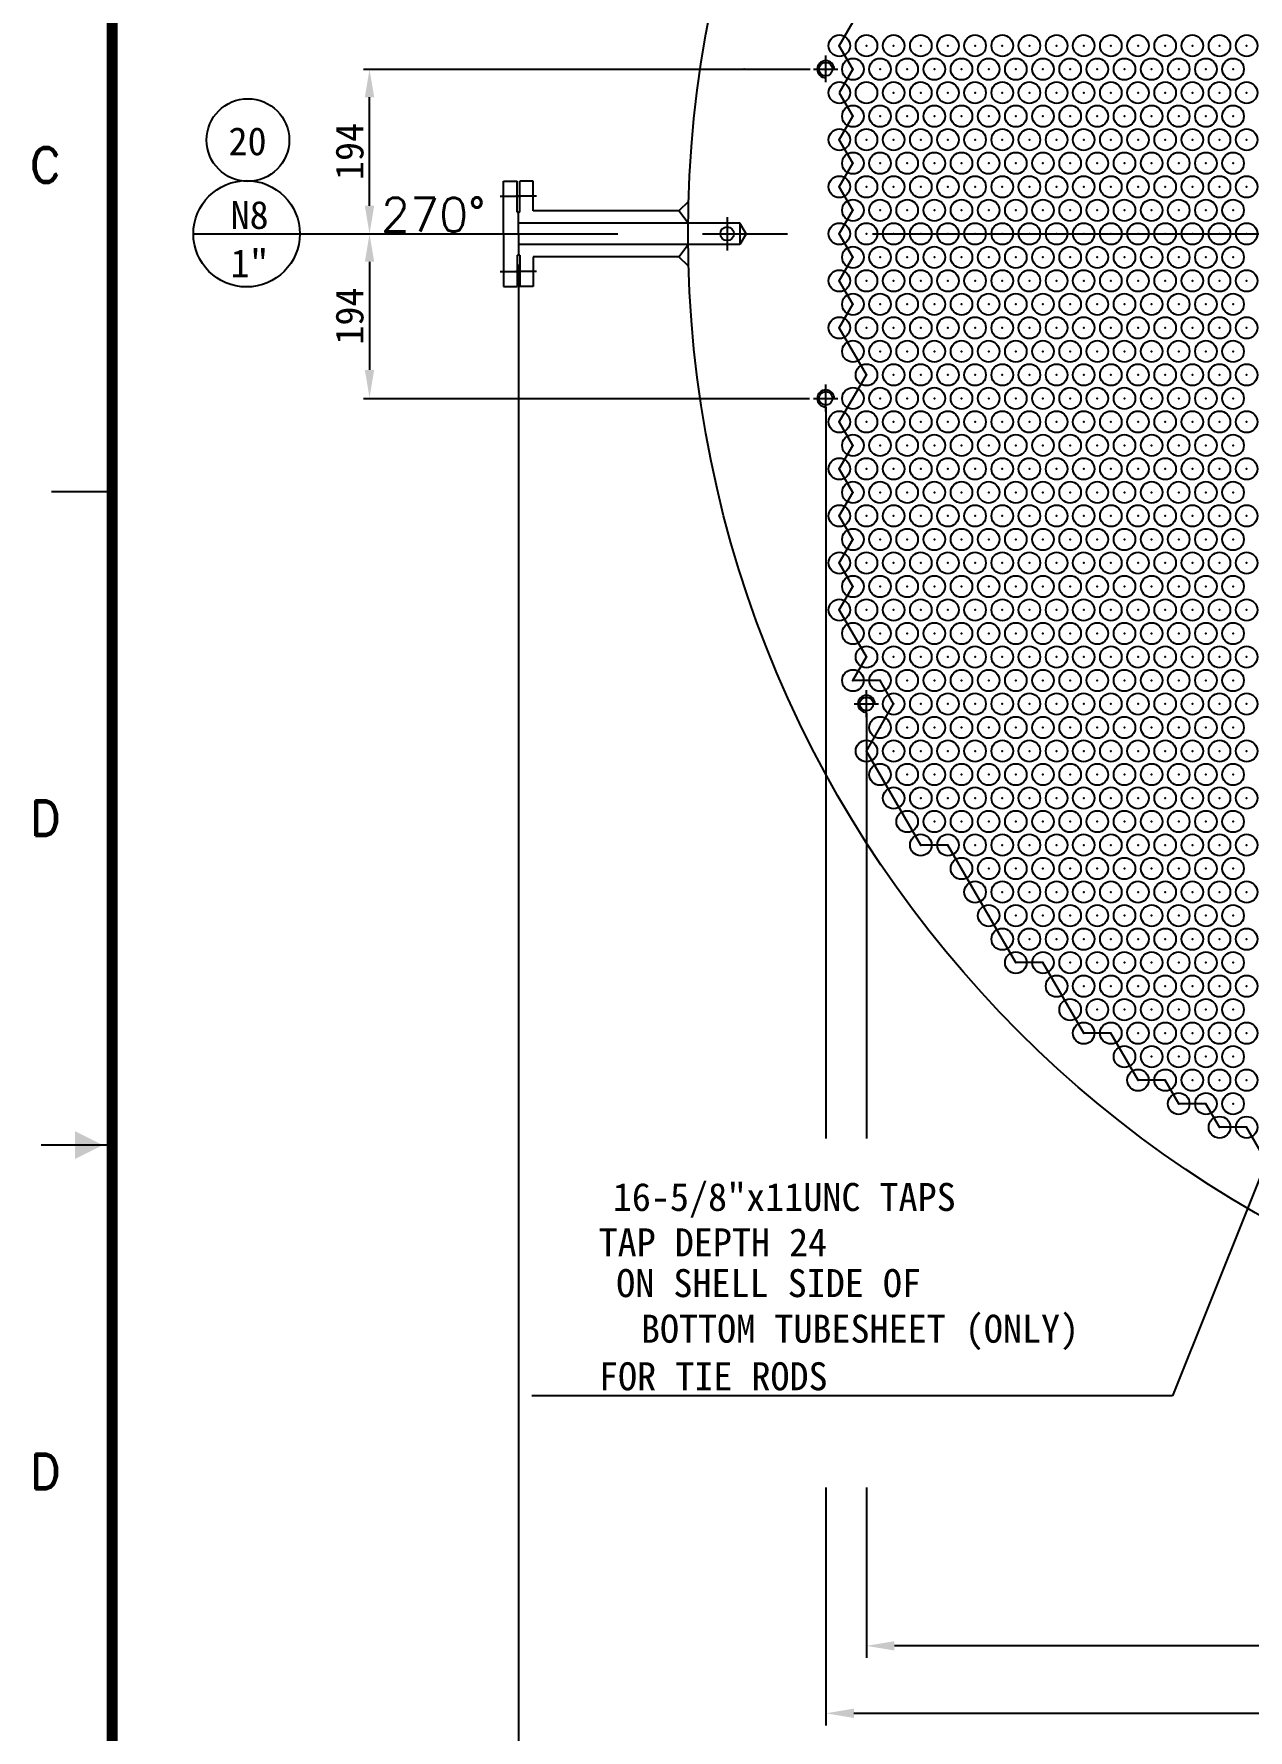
# Model space of a CAD drawing. Extents: x 193 to 9179, y 3 to 6441.
# Drawn here: x 194 to 1625, y 2578 to 4577 of the extents above; entities that cross this region are included whole.
import ezdxf
from ezdxf.enums import TextEntityAlignment as Align

# ---------------------------------------------------------------- set-up
doc = ezdxf.new("R2010")
doc.units = 0
doc.header["$LTSCALE"] = 400
doc.header["$MEASUREMENT"] = 0
doc.linetypes.add('CENTER', pattern=[2, 1.25, -0.25, 0.25, -0.25])
doc.linetypes.add('HIDDEN', pattern=[0.375, 0.25, -0.125])
for name, color, linetype in [('1', 1, 'CENTER'), ('2', 2, 'HIDDEN'), ('3', 3, 'CONTINUOUS'), ('4', 4, 'CONTINUOUS')]:
    doc.layers.add(name, color=color, linetype=linetype)
doc.styles.add('ROMAND', font='romand')
doc.styles.add('ROMANS', font='romans.shx', dxfattribs={"bigfont": 'whgtxt.shx'})

msp = doc.modelspace()

# ---------------------------------------------------------------- linework, layer by layer
at = {"layer": '1'}
for p, q in [((743.4, 4385.7), (767.6, 4385.7)), ((786, 4385.7), (761.8, 4385.7)), ((1010.7, 4360.8), (1010.7, 4321.6)), ((381.8, 4341.2), (4290.1, 4341.2)), ((743.4, 4296.8), (767.6, 4296.8)), ((786, 4296.8), (761.8, 4296.8))]:
    msp.add_line(p, q, dxfattribs=at)
at = {"layer": '2'}
for p, q in [((1025.7, 4353.9), (964.8, 4353.9)), ((1033, 4341.2), (1025.7, 4353.9)), ((1025.7, 4353.9), (1025.7, 4328.5)), ((1033, 4341.2), (1025.7, 4328.5)), ((1025.7, 4328.5), (964.8, 4328.5))]:
    msp.add_line(p, q, dxfattribs=at)
at = {"layer": '3', "linetype": 'CENTER'}
for p, q in [((1142.9, 4562.9), (1158.9, 4590.6)), ((1158.9, 4535.2), (1142.9, 4562.9)), ((1158.9, 4535.2), (1142.9, 4507.5)), ((1142.9, 4507.5), (1158.9, 4479.8)), ((1142.9, 4452.1), (1158.9, 4479.8)), ((1158.9, 4424.4), (1142.9, 4452.1)), ((1142.9, 4396.6), (1158.9, 4424.4)), ((1158.9, 4368.9), (1142.9, 4396.6)), ((964.8, 4353.9), (953.9, 4368.2)), ((1142.9, 4341.2), (1158.9, 4368.9)), ((1158.9, 4313.5), (1142.9, 4341.2)), ((953.9, 4314.2), (964.8, 4328.5)), ((1142.9, 4285.8), (1158.9, 4313.5)), ((1158.9, 4258.1), (1142.9, 4285.8)), ((1142.9, 4230.4), (1158.9, 4258.1)), ((1174.9, 4174.9), (1142.9, 4230.4)), ((1142.9, 4119.5), (1174.9, 4174.9)), ((1158.9, 4091.8), (1142.9, 4119.5)), ((1142.9, 4064.1), (1158.9, 4091.8)), ((1158.9, 4036.4), (1142.9, 4064.1)), ((1142.9, 4008.7), (1158.9, 4036.4)), ((1158.9, 3980.9), (1142.9, 4008.7)), ((1142.9, 3953.2), (1158.9, 3980.9)), ((1158.9, 3925.5), (1142.9, 3953.2)), ((1142.9, 3897.8), (1158.9, 3925.5)), ((1174.9, 3842.4), (1142.9, 3897.8)), ((1158.9, 3814.7), (1174.9, 3842.4)), ((1190.9, 3814.7), (1158.9, 3814.7)), ((1206.9, 3787), (1190.9, 3814.7)), ((1174.9, 3731.5), (1206.9, 3787)), ((1238.9, 3620.7), (1174.9, 3731.5)), ((1270.9, 3620.7), (1238.9, 3620.7)), ((1350.9, 3482.1), (1270.9, 3620.7)), ((1382.9, 3482.1), (1350.9, 3482.1)), ((1350.9, 3482.1), (1350.9, 3482.1)), ((1430.9, 3399), (1382.9, 3482.1)), ((1462.9, 3399), (1430.9, 3399)), ((1494.9, 3343.6), (1462.9, 3399)), ((1526.9, 3343.6), (1494.9, 3343.6)), ((1542.9, 3315.8), (1526.9, 3343.6)), ((1574.9, 3315.8), (1542.9, 3315.8)), ((1590.9, 3288.1), (1574.9, 3315.8)), ((1622.9, 3288.1), (1590.9, 3288.1)), ((1638.9, 3260.4), (1622.9, 3288.1))]:
    msp.add_line(p, q, dxfattribs=at)
at = {"layer": '3'}
for p, q in [((747.2, 4403.2), (763.1, 4403.2)), ((747.2, 4341.2), (747.2, 4403.2)), ((763.1, 4366.6), (763.1, 4403.2)), ((766.3, 4366.6), (766.3, 4403.2)), ((782.2, 4403.2), (766.3, 4403.2)), ((782.2, 4368.2), (782.2, 4403.2)), ((965, 4379.2), (953.9, 4368.2)), ((763.1, 4366.6), (764.7, 4366.6)), ((764.7, 4341.2), (764.7, 4366.6)), ((766.3, 4366.6), (764.7, 4366.6)), ((764.7, 4341.2), (764.7, 4366.6)), ((953.9, 4368.2), (782.2, 4368.2)), ((747.2, 4341.2), (747.2, 4279.2)), ((964.8, 4353.9), (764.7, 4353.9)), ((764.7, 4341.2), (764.7, 4315.8)), ((764.7, 4341.2), (764.7, 4315.8)), ((964.8, 4328.5), (764.7, 4328.5)), ((763.1, 4315.8), (763.1, 4279.2)), ((763.1, 4315.8), (764.7, 4315.8)), ((766.3, 4315.8), (764.7, 4315.8)), ((766.3, 4315.8), (766.3, 4279.2)), ((953.9, 4314.2), (782.2, 4314.2)), ((782.2, 4314.2), (782.2, 4279.2)), ((965, 4303.2), (953.9, 4314.2)), ((747.2, 4279.2), (763.1, 4279.2)), ((782.2, 4279.2), (766.3, 4279.2))]:
    msp.add_line(p, q, dxfattribs=at)
for centre, radius in [((2294.9, 4341.2), 1330.2), ((1126.9, 4535.2), 8), ((1010.7, 4341.2), 8), ((1126.9, 4147.2), 8), ((1174.9, 3787), 8)]:
    msp.add_circle(centre, radius, dxfattribs=at)
at = {"layer": '4'}
for p, q in [((1126.9, 4519.8), (1126.9, 4551.5)), ((764.7, 4304.8), (764.7, 2501.5)), ((1126.9, 4131.8), (1126.9, 4163.5)), ((286, 4037), (214.5, 4037)), ((1174.9, 3771.6), (1174.9, 3803.2)), ((242.1, 3267), (202.5, 3267)), ((286, 3267), (214.5, 3267)), ((1535.7, 2971.6), (780.6, 2971.6))]:
    msp.add_line(p, q, dxfattribs=at)
at = {"layer": '4', "color": 4}
for p, q in [((582.1, 4535.2), (1108.6, 4535.2)), ((1112.5, 4535.2), (1141, 4535.2)), ((589.3, 4374.2), (589.3, 4502.2)), ((589.3, 4308.2), (589.3, 4180.7)), ((582.1, 4147.2), (1107.6, 4147.2)), ((1112.5, 4147.2), (1141, 4147.2)), ((1127.1, 4136.7), (1127.1, 3274.8)), ((1160.5, 3787), (1189, 3787)), ((1174.9, 3776), (1174.9, 3274.8)), ((1738.5, 3479.2), (1535.7, 2971.6)), ((1127.1, 2863.4), (1127.1, 2583)), ((1174.9, 2863.4), (1174.9, 2662.5)), ((2261.9, 2676.8), (1207.9, 2676.8)), ((1160.1, 2597.3), (2261.9, 2597.3))]:
    msp.add_line(p, q, dxfattribs=at)
at = {"layer": '4', "const_width": 13.2}
msp.add_lwpolyline([(286, 165), (9086, 165), (9086, 6369), (286, 6369)], close=True, dxfattribs=at)
at = {"layer": '4'}
for centre, radius in [((1142.9, 4562.9), 12.7), ((1174.9, 4562.9), 12.7), ((1206.9, 4562.9), 12.7), ((1238.9, 4562.9), 12.7), ((1270.9, 4562.9), 12.7), ((1302.9, 4562.9), 12.7), ((1334.9, 4562.9), 12.7), ((1366.9, 4562.9), 12.7), ((1398.9, 4562.9), 12.7), ((1430.9, 4562.9), 12.7), ((1462.9, 4562.9), 12.7), ((1494.9, 4562.9), 12.7), ((1526.9, 4562.9), 12.7), ((1558.9, 4562.9), 12.7), ((1590.9, 4562.9), 12.7), ((1622.9, 4562.9), 12.7), ((1158.9, 4535.2), 12.7), ((1190.9, 4535.2), 12.7), ((1222.9, 4535.2), 12.7), ((1254.9, 4535.2), 12.7), ((1286.9, 4535.2), 12.7), ((1318.9, 4535.2), 12.7), ((1350.9, 4535.2), 12.7), ((1382.9, 4535.2), 12.7), ((1414.9, 4535.2), 12.7), ((1446.9, 4535.2), 12.7), ((1478.9, 4535.2), 12.7), ((1510.9, 4535.2), 12.7), ((1542.9, 4535.2), 12.7), ((1574.9, 4535.2), 12.7), ((1606.9, 4535.2), 12.7), ((1142.9, 4507.5), 12.7), ((1174.9, 4507.5), 12.7), ((1206.9, 4507.5), 12.7), ((1238.9, 4507.5), 12.7), ((1270.9, 4507.5), 12.7), ((1302.9, 4507.5), 12.7), ((1334.9, 4507.5), 12.7), ((1366.9, 4507.5), 12.7), ((1398.9, 4507.5), 12.7), ((1430.9, 4507.5), 12.7), ((1462.9, 4507.5), 12.7), ((1494.9, 4507.5), 12.7), ((1526.9, 4507.5), 12.7), ((1558.9, 4507.5), 12.7), ((1590.9, 4507.5), 12.7), ((1622.9, 4507.5), 12.7), ((446, 4451.7), 48.7), ((1158.9, 4479.8), 12.7), ((1190.9, 4479.8), 12.7), ((1222.9, 4479.8), 12.7), ((1254.9, 4479.8), 12.7), ((1286.9, 4479.8), 12.7), ((1318.9, 4479.8), 12.7), ((1350.9, 4479.8), 12.7), ((1382.9, 4479.8), 12.7), ((1414.9, 4479.8), 12.7), ((1446.9, 4479.8), 12.7), ((1478.9, 4479.8), 12.7), ((1510.9, 4479.8), 12.7), ((1542.9, 4479.8), 12.7), ((1574.9, 4479.8), 12.7), ((1606.9, 4479.8), 12.7), ((1142.9, 4452.1), 12.7), ((1174.9, 4452.1), 12.7), ((1206.9, 4452.1), 12.7), ((1238.9, 4452.1), 12.7), ((1270.9, 4452.1), 12.7), ((1302.9, 4452.1), 12.7), ((1334.9, 4452.1), 12.7), ((1366.9, 4452.1), 12.7), ((1398.9, 4452.1), 12.7), ((1430.9, 4452.1), 12.7), ((1462.9, 4452.1), 12.7), ((1494.9, 4452.1), 12.7), ((1526.9, 4452.1), 12.7), ((1558.9, 4452.1), 12.7), ((1590.9, 4452.1), 12.7), ((1622.9, 4452.1), 12.7), ((1158.9, 4424.4), 12.7), ((1190.9, 4424.4), 12.7), ((1222.9, 4424.4), 12.7), ((1254.9, 4424.4), 12.7), ((1286.9, 4424.4), 12.7), ((1318.9, 4424.4), 12.7), ((1350.9, 4424.4), 12.7), ((1382.9, 4424.4), 12.7), ((1414.9, 4424.4), 12.7), ((1446.9, 4424.4), 12.7), ((1478.9, 4424.4), 12.7), ((1510.9, 4424.4), 12.7), ((1542.9, 4424.4), 12.7), ((1574.9, 4424.4), 12.7), ((1606.9, 4424.4), 12.7), ((444.4, 4341.2), 62.7), ((1142.9, 4396.6), 12.7), ((1174.9, 4396.6), 12.7), ((1206.9, 4396.6), 12.7), ((1238.9, 4396.6), 12.7), ((1270.9, 4396.6), 12.7), ((1302.9, 4396.6), 12.7), ((1334.9, 4396.6), 12.7), ((1366.9, 4396.6), 12.7), ((1398.9, 4396.6), 12.7), ((1430.9, 4396.6), 12.7), ((1462.9, 4396.6), 12.7), ((1494.9, 4396.6), 12.7), ((1526.9, 4396.6), 12.7), ((1558.9, 4396.6), 12.7), ((1590.9, 4396.6), 12.7), ((1622.9, 4396.6), 12.7), ((1158.9, 4368.9), 12.7), ((1190.9, 4368.9), 12.7), ((1222.9, 4368.9), 12.7), ((1254.9, 4368.9), 12.7), ((1286.9, 4368.9), 12.7), ((1318.9, 4368.9), 12.7), ((1350.9, 4368.9), 12.7), ((1382.9, 4368.9), 12.7), ((1414.9, 4368.9), 12.7), ((1446.9, 4368.9), 12.7), ((1478.9, 4368.9), 12.7), ((1510.9, 4368.9), 12.7), ((1542.9, 4368.9), 12.7), ((1574.9, 4368.9), 12.7), ((1606.9, 4368.9), 12.7), ((1142.9, 4341.2), 12.7), ((1174.9, 4341.2), 12.7), ((1206.9, 4341.2), 12.7), ((1238.9, 4341.2), 12.7), ((1270.9, 4341.2), 12.7), ((1302.9, 4341.2), 12.7), ((1334.9, 4341.2), 12.7), ((1366.9, 4341.2), 12.7), ((1398.9, 4341.2), 12.7), ((1430.9, 4341.2), 12.7), ((1462.9, 4341.2), 12.7), ((1494.9, 4341.2), 12.7), ((1526.9, 4341.2), 12.7), ((1558.9, 4341.2), 12.7), ((1590.9, 4341.2), 12.7), ((1622.9, 4341.2), 12.7), ((1158.9, 4313.5), 12.7), ((1190.9, 4313.5), 12.7), ((1222.9, 4313.5), 12.7), ((1254.9, 4313.5), 12.7), ((1286.9, 4313.5), 12.7), ((1318.9, 4313.5), 12.7), ((1350.9, 4313.5), 12.7), ((1382.9, 4313.5), 12.7), ((1414.9, 4313.5), 12.7), ((1446.9, 4313.5), 12.7), ((1478.9, 4313.5), 12.7), ((1510.9, 4313.5), 12.7), ((1542.9, 4313.5), 12.7), ((1574.9, 4313.5), 12.7), ((1606.9, 4313.5), 12.7), ((1142.9, 4285.8), 12.7), ((1174.9, 4285.8), 12.7), ((1206.9, 4285.8), 12.7), ((1238.9, 4285.8), 12.7), ((1270.9, 4285.8), 12.7), ((1302.9, 4285.8), 12.7), ((1334.9, 4285.8), 12.7), ((1366.9, 4285.8), 12.7), ((1398.9, 4285.8), 12.7), ((1430.9, 4285.8), 12.7), ((1462.9, 4285.8), 12.7), ((1494.9, 4285.8), 12.7), ((1526.9, 4285.8), 12.7), ((1558.9, 4285.8), 12.7), ((1590.9, 4285.8), 12.7), ((1622.9, 4285.8), 12.7), ((1158.9, 4258.1), 12.7), ((1190.9, 4258.1), 12.7), ((1222.9, 4258.1), 12.7), ((1254.9, 4258.1), 12.7), ((1286.9, 4258.1), 12.7), ((1318.9, 4258.1), 12.7), ((1350.9, 4258.1), 12.7), ((1382.9, 4258.1), 12.7), ((1414.9, 4258.1), 12.7), ((1446.9, 4258.1), 12.7), ((1478.9, 4258.1), 12.7), ((1510.9, 4258.1), 12.7), ((1542.9, 4258.1), 12.7), ((1574.9, 4258.1), 12.7), ((1606.9, 4258.1), 12.7), ((1142.9, 4230.4), 12.7), ((1174.9, 4230.4), 12.7), ((1206.9, 4230.4), 12.7), ((1238.9, 4230.4), 12.7), ((1270.9, 4230.4), 12.7), ((1302.9, 4230.4), 12.7), ((1334.9, 4230.4), 12.7), ((1366.9, 4230.4), 12.7), ((1398.9, 4230.4), 12.7), ((1430.9, 4230.4), 12.7), ((1462.9, 4230.4), 12.7), ((1494.9, 4230.4), 12.7), ((1526.9, 4230.4), 12.7), ((1558.9, 4230.4), 12.7), ((1590.9, 4230.4), 12.7), ((1622.9, 4230.4), 12.7), ((1158.9, 4202.6), 12.7), ((1190.9, 4202.6), 12.7), ((1222.9, 4202.6), 12.7), ((1254.9, 4202.6), 12.7), ((1286.9, 4202.6), 12.7), ((1318.9, 4202.6), 12.7), ((1350.9, 4202.6), 12.7), ((1382.9, 4202.6), 12.7), ((1414.9, 4202.6), 12.7), ((1446.9, 4202.6), 12.7), ((1478.9, 4202.6), 12.7), ((1510.9, 4202.6), 12.7), ((1542.9, 4202.6), 12.7), ((1574.9, 4202.6), 12.7), ((1606.9, 4202.6), 12.7), ((1174.9, 4174.9), 12.7), ((1206.9, 4174.9), 12.7), ((1238.9, 4174.9), 12.7), ((1270.9, 4174.9), 12.7), ((1302.9, 4174.9), 12.7), ((1334.9, 4174.9), 12.7), ((1366.9, 4174.9), 12.7), ((1398.9, 4174.9), 12.7), ((1430.9, 4174.9), 12.7), ((1462.9, 4174.9), 12.7), ((1494.9, 4174.9), 12.7), ((1526.9, 4174.9), 12.7), ((1558.9, 4174.9), 12.7), ((1590.9, 4174.9), 12.7), ((1622.9, 4174.9), 12.7), ((1158.9, 4147.2), 12.7), ((1190.9, 4147.2), 12.7), ((1222.9, 4147.2), 12.7), ((1254.9, 4147.2), 12.7), ((1286.9, 4147.2), 12.7), ((1318.9, 4147.2), 12.7), ((1350.9, 4147.2), 12.7), ((1382.9, 4147.2), 12.7), ((1414.9, 4147.2), 12.7), ((1446.9, 4147.2), 12.7), ((1478.9, 4147.2), 12.7), ((1510.9, 4147.2), 12.7), ((1542.9, 4147.2), 12.7), ((1574.9, 4147.2), 12.7), ((1606.9, 4147.2), 12.7), ((1142.9, 4119.5), 12.7), ((1174.9, 4119.5), 12.7), ((1206.9, 4119.5), 12.7), ((1238.9, 4119.5), 12.7), ((1270.9, 4119.5), 12.7), ((1302.9, 4119.5), 12.7), ((1334.9, 4119.5), 12.7), ((1366.9, 4119.5), 12.7), ((1398.9, 4119.5), 12.7), ((1430.9, 4119.5), 12.7), ((1462.9, 4119.5), 12.7), ((1494.9, 4119.5), 12.7), ((1526.9, 4119.5), 12.7), ((1558.9, 4119.5), 12.7), ((1590.9, 4119.5), 12.7), ((1622.9, 4119.5), 12.7), ((1158.9, 4091.8), 12.7), ((1190.9, 4091.8), 12.7), ((1222.9, 4091.8), 12.7), ((1254.9, 4091.8), 12.7), ((1286.9, 4091.8), 12.7), ((1318.9, 4091.8), 12.7), ((1350.9, 4091.8), 12.7), ((1382.9, 4091.8), 12.7), ((1414.9, 4091.8), 12.7), ((1446.9, 4091.8), 12.7), ((1478.9, 4091.8), 12.7), ((1510.9, 4091.8), 12.7), ((1542.9, 4091.8), 12.7), ((1574.9, 4091.8), 12.7), ((1606.9, 4091.8), 12.7), ((1142.9, 4064.1), 12.7), ((1174.9, 4064.1), 12.7), ((1206.9, 4064.1), 12.7), ((1238.9, 4064.1), 12.7), ((1270.9, 4064.1), 12.7), ((1302.9, 4064.1), 12.7), ((1334.9, 4064.1), 12.7), ((1366.9, 4064.1), 12.7), ((1398.9, 4064.1), 12.7), ((1430.9, 4064.1), 12.7), ((1462.9, 4064.1), 12.7), ((1494.9, 4064.1), 12.7), ((1526.9, 4064.1), 12.7), ((1558.9, 4064.1), 12.7), ((1590.9, 4064.1), 12.7), ((1622.9, 4064.1), 12.7), ((1158.9, 4036.4), 12.7), ((1190.9, 4036.4), 12.7), ((1222.9, 4036.4), 12.7), ((1254.9, 4036.4), 12.7), ((1286.9, 4036.4), 12.7), ((1318.9, 4036.4), 12.7), ((1350.9, 4036.4), 12.7), ((1382.9, 4036.4), 12.7), ((1414.9, 4036.4), 12.7), ((1446.9, 4036.4), 12.7), ((1478.9, 4036.4), 12.7), ((1510.9, 4036.4), 12.7), ((1542.9, 4036.4), 12.7), ((1574.9, 4036.4), 12.7), ((1606.9, 4036.4), 12.7), ((1142.9, 4008.7), 12.7), ((1174.9, 4008.7), 12.7), ((1206.9, 4008.7), 12.7), ((1238.9, 4008.7), 12.7), ((1270.9, 4008.7), 12.7), ((1302.9, 4008.7), 12.7), ((1334.9, 4008.7), 12.7), ((1366.9, 4008.7), 12.7), ((1398.9, 4008.7), 12.7), ((1430.9, 4008.7), 12.7), ((1462.9, 4008.7), 12.7), ((1494.9, 4008.7), 12.7), ((1526.9, 4008.7), 12.7), ((1558.9, 4008.7), 12.7), ((1590.9, 4008.7), 12.7), ((1622.9, 4008.7), 12.7), ((1158.9, 3980.9), 12.7), ((1190.9, 3980.9), 12.7), ((1222.9, 3980.9), 12.7), ((1254.9, 3980.9), 12.7), ((1286.9, 3980.9), 12.7), ((1318.9, 3980.9), 12.7), ((1350.9, 3980.9), 12.7), ((1382.9, 3980.9), 12.7), ((1414.9, 3980.9), 12.7), ((1446.9, 3980.9), 12.7), ((1478.9, 3980.9), 12.7), ((1510.9, 3980.9), 12.7), ((1542.9, 3980.9), 12.7), ((1574.9, 3980.9), 12.7), ((1606.9, 3980.9), 12.7), ((1142.9, 3953.2), 12.7), ((1174.9, 3953.2), 12.7), ((1206.9, 3953.2), 12.7), ((1238.9, 3953.2), 12.7), ((1270.9, 3953.2), 12.7), ((1302.9, 3953.2), 12.7), ((1334.9, 3953.2), 12.7), ((1366.9, 3953.2), 12.7), ((1398.9, 3953.2), 12.7), ((1430.9, 3953.2), 12.7), ((1462.9, 3953.2), 12.7), ((1494.9, 3953.2), 12.7), ((1526.9, 3953.2), 12.7), ((1558.9, 3953.2), 12.7), ((1590.9, 3953.2), 12.7), ((1622.9, 3953.2), 12.7), ((1158.9, 3925.5), 12.7), ((1190.9, 3925.5), 12.7), ((1222.9, 3925.5), 12.7), ((1254.9, 3925.5), 12.7), ((1286.9, 3925.5), 12.7), ((1318.9, 3925.5), 12.7), ((1350.9, 3925.5), 12.7), ((1382.9, 3925.5), 12.7), ((1414.9, 3925.5), 12.7), ((1446.9, 3925.5), 12.7), ((1478.9, 3925.5), 12.7), ((1510.9, 3925.5), 12.7), ((1542.9, 3925.5), 12.7), ((1574.9, 3925.5), 12.7), ((1606.9, 3925.5), 12.7), ((1142.9, 3897.8), 12.7), ((1174.9, 3897.8), 12.7), ((1206.9, 3897.8), 12.7), ((1238.9, 3897.8), 12.7), ((1270.9, 3897.8), 12.7), ((1302.9, 3897.8), 12.7), ((1334.9, 3897.8), 12.7), ((1366.9, 3897.8), 12.7), ((1398.9, 3897.8), 12.7), ((1430.9, 3897.8), 12.7), ((1462.9, 3897.8), 12.7), ((1494.9, 3897.8), 12.7), ((1526.9, 3897.8), 12.7), ((1558.9, 3897.8), 12.7), ((1590.9, 3897.8), 12.7), ((1622.9, 3897.8), 12.7), ((1158.9, 3870.1), 12.7), ((1190.9, 3870.1), 12.7), ((1222.9, 3870.1), 12.7), ((1254.9, 3870.1), 12.7), ((1286.9, 3870.1), 12.7), ((1318.9, 3870.1), 12.7), ((1350.9, 3870.1), 12.7), ((1382.9, 3870.1), 12.7), ((1414.9, 3870.1), 12.7), ((1446.9, 3870.1), 12.7), ((1478.9, 3870.1), 12.7), ((1510.9, 3870.1), 12.7), ((1542.9, 3870.1), 12.7), ((1574.9, 3870.1), 12.7), ((1606.9, 3870.1), 12.7), ((1174.9, 3842.4), 12.7), ((1206.9, 3842.4), 12.7), ((1238.9, 3842.4), 12.7), ((1270.9, 3842.4), 12.7), ((1302.9, 3842.4), 12.7), ((1334.9, 3842.4), 12.7), ((1366.9, 3842.4), 12.7), ((1398.9, 3842.4), 12.7), ((1430.9, 3842.4), 12.7), ((1462.9, 3842.4), 12.7), ((1494.9, 3842.4), 12.7), ((1526.9, 3842.4), 12.7), ((1558.9, 3842.4), 12.7), ((1590.9, 3842.4), 12.7), ((1622.9, 3842.4), 12.7), ((1158.9, 3814.7), 12.7), ((1190.9, 3814.7), 12.7), ((1222.9, 3814.7), 12.7), ((1254.9, 3814.7), 12.7), ((1286.9, 3814.7), 12.7), ((1318.9, 3814.7), 12.7), ((1350.9, 3814.7), 12.7), ((1382.9, 3814.7), 12.7), ((1414.9, 3814.7), 12.7), ((1446.9, 3814.7), 12.7), ((1478.9, 3814.7), 12.7), ((1510.9, 3814.7), 12.7), ((1542.9, 3814.7), 12.7), ((1574.9, 3814.7), 12.7), ((1606.9, 3814.7), 12.7), ((1206.9, 3787), 12.7), ((1238.9, 3787), 12.7), ((1270.9, 3787), 12.7), ((1302.9, 3787), 12.7), ((1334.9, 3787), 12.7), ((1366.9, 3787), 12.7), ((1398.9, 3787), 12.7), ((1430.9, 3787), 12.7), ((1462.9, 3787), 12.7), ((1494.9, 3787), 12.7), ((1526.9, 3787), 12.7), ((1558.9, 3787), 12.7), ((1590.9, 3787), 12.7), ((1622.9, 3787), 12.7), ((1190.9, 3759.2), 12.7), ((1222.9, 3759.2), 12.7), ((1254.9, 3759.2), 12.7), ((1286.9, 3759.2), 12.7), ((1318.9, 3759.2), 12.7), ((1350.9, 3759.2), 12.7), ((1382.9, 3759.2), 12.7), ((1414.9, 3759.2), 12.7), ((1446.9, 3759.2), 12.7), ((1478.9, 3759.2), 12.7), ((1510.9, 3759.2), 12.7), ((1542.9, 3759.2), 12.7), ((1574.9, 3759.2), 12.7), ((1606.9, 3759.2), 12.7), ((1174.9, 3731.5), 12.7), ((1206.9, 3731.5), 12.7), ((1238.9, 3731.5), 12.7), ((1270.9, 3731.5), 12.7), ((1302.9, 3731.5), 12.7), ((1334.9, 3731.5), 12.7), ((1366.9, 3731.5), 12.7), ((1398.9, 3731.5), 12.7), ((1430.9, 3731.5), 12.7), ((1462.9, 3731.5), 12.7), ((1494.9, 3731.5), 12.7), ((1526.9, 3731.5), 12.7), ((1558.9, 3731.5), 12.7), ((1590.9, 3731.5), 12.7), ((1622.9, 3731.5), 12.7), ((1190.9, 3703.8), 12.7), ((1222.9, 3703.8), 12.7), ((1254.9, 3703.8), 12.7), ((1286.9, 3703.8), 12.7), ((1318.9, 3703.8), 12.7), ((1350.9, 3703.8), 12.7), ((1382.9, 3703.8), 12.7), ((1414.9, 3703.8), 12.7), ((1446.9, 3703.8), 12.7), ((1478.9, 3703.8), 12.7), ((1510.9, 3703.8), 12.7), ((1542.9, 3703.8), 12.7), ((1574.9, 3703.8), 12.7), ((1606.9, 3703.8), 12.7), ((1206.9, 3676.1), 12.7), ((1238.9, 3676.1), 12.7), ((1270.9, 3676.1), 12.7), ((1302.9, 3676.1), 12.7), ((1334.9, 3676.1), 12.7), ((1366.9, 3676.1), 12.7), ((1398.9, 3676.1), 12.7), ((1430.9, 3676.1), 12.7), ((1462.9, 3676.1), 12.7), ((1494.9, 3676.1), 12.7), ((1526.9, 3676.1), 12.7), ((1558.9, 3676.1), 12.7), ((1590.9, 3676.1), 12.7), ((1622.9, 3676.1), 12.7), ((1222.9, 3648.4), 12.7), ((1254.9, 3648.4), 12.7), ((1286.9, 3648.4), 12.7), ((1318.9, 3648.4), 12.7), ((1350.9, 3648.4), 12.7), ((1382.9, 3648.4), 12.7), ((1414.9, 3648.4), 12.7), ((1446.9, 3648.4), 12.7), ((1478.9, 3648.4), 12.7), ((1510.9, 3648.4), 12.7), ((1542.9, 3648.4), 12.7), ((1574.9, 3648.4), 12.7), ((1606.9, 3648.4), 12.7), ((1238.9, 3620.7), 12.7), ((1270.9, 3620.7), 12.7), ((1302.9, 3620.7), 12.7), ((1334.9, 3620.7), 12.7), ((1366.9, 3620.7), 12.7), ((1398.9, 3620.7), 12.7), ((1430.9, 3620.7), 12.7), ((1462.9, 3620.7), 12.7), ((1494.9, 3620.7), 12.7), ((1526.9, 3620.7), 12.7), ((1558.9, 3620.7), 12.7), ((1590.9, 3620.7), 12.7), ((1622.9, 3620.7), 12.7), ((1286.9, 3593), 12.7), ((1318.9, 3593), 12.7), ((1350.9, 3593), 12.7), ((1382.9, 3593), 12.7), ((1414.9, 3593), 12.7), ((1446.9, 3593), 12.7), ((1478.9, 3593), 12.7), ((1510.9, 3593), 12.7), ((1542.9, 3593), 12.7), ((1574.9, 3593), 12.7), ((1606.9, 3593), 12.7), ((1302.9, 3565.3), 12.7), ((1334.9, 3565.3), 12.7), ((1366.9, 3565.3), 12.7), ((1398.9, 3565.3), 12.7), ((1430.9, 3565.3), 12.7), ((1462.9, 3565.3), 12.7), ((1494.9, 3565.3), 12.7), ((1526.9, 3565.3), 12.7), ((1558.9, 3565.3), 12.7), ((1590.9, 3565.3), 12.7), ((1622.9, 3565.3), 12.7), ((1318.9, 3537.5), 12.7), ((1350.9, 3537.5), 12.7), ((1382.9, 3537.5), 12.7), ((1414.9, 3537.5), 12.7), ((1446.9, 3537.5), 12.7), ((1478.9, 3537.5), 12.7), ((1510.9, 3537.5), 12.7), ((1542.9, 3537.5), 12.7), ((1574.9, 3537.5), 12.7), ((1606.9, 3537.5), 12.7), ((1334.9, 3509.8), 12.7), ((1366.9, 3509.8), 12.7), ((1398.9, 3509.8), 12.7), ((1430.9, 3509.8), 12.7), ((1462.9, 3509.8), 12.7), ((1494.9, 3509.8), 12.7), ((1526.9, 3509.8), 12.7), ((1558.9, 3509.8), 12.7), ((1590.9, 3509.8), 12.7), ((1622.9, 3509.8), 12.7), ((1350.9, 3482.1), 12.7), ((1382.9, 3482.1), 12.7), ((1414.9, 3482.1), 12.7), ((1446.9, 3482.1), 12.7), ((1478.9, 3482.1), 12.7), ((1510.9, 3482.1), 12.7), ((1542.9, 3482.1), 12.7), ((1574.9, 3482.1), 12.7), ((1606.9, 3482.1), 12.7), ((1398.9, 3454.4), 12.7), ((1430.9, 3454.4), 12.7), ((1462.9, 3454.4), 12.7), ((1494.9, 3454.4), 12.7), ((1526.9, 3454.4), 12.7), ((1558.9, 3454.4), 12.7), ((1590.9, 3454.4), 12.7), ((1622.9, 3454.4), 12.7), ((1414.9, 3426.7), 12.7), ((1446.9, 3426.7), 12.7), ((1478.9, 3426.7), 12.7), ((1510.9, 3426.7), 12.7), ((1542.9, 3426.7), 12.7), ((1574.9, 3426.7), 12.7), ((1606.9, 3426.7), 12.7), ((1430.9, 3399), 12.7), ((1462.9, 3399), 12.7), ((1494.9, 3399), 12.7), ((1526.9, 3399), 12.7), ((1558.9, 3399), 12.7), ((1590.9, 3399), 12.7), ((1622.9, 3399), 12.7), ((1478.9, 3371.3), 12.7), ((1510.9, 3371.3), 12.7), ((1542.9, 3371.3), 12.7), ((1574.9, 3371.3), 12.7), ((1606.9, 3371.3), 12.7), ((1494.9, 3343.6), 12.7), ((1526.9, 3343.6), 12.7), ((1558.9, 3343.6), 12.7), ((1590.9, 3343.6), 12.7), ((1622.9, 3343.6), 12.7), ((1542.9, 3315.8), 12.7), ((1574.9, 3315.8), 12.7), ((1606.9, 3315.8), 12.7), ((1590.9, 3288.1), 12.7), ((1622.9, 3288.1), 12.7)]:
    msp.add_circle(centre, radius, dxfattribs=at)
for centre in [(1126.9, 4535.2), (1126.9, 4147.2), (1174.9, 3787)]:
    msp.add_arc(centre, 10, 0, 270, dxfattribs=at)
for p in [(1142.9, 4562.9), (1142.9, 4562.9), (1174.9, 4562.9), (1206.9, 4562.9), (1238.9, 4562.9), (1270.9, 4562.9), (1302.9, 4562.9), (1334.9, 4562.9), (1366.9, 4562.9), (1398.9, 4562.9), (1430.9, 4562.9), (1462.9, 4562.9), (1494.9, 4562.9), (1526.9, 4562.9), (1558.9, 4562.9), (1590.9, 4562.9), (1622.9, 4562.9), (1030.9, 4535.2), (1126.9, 4535.2), (1158.9, 4535.2), (1158.9, 4535.2), (1190.9, 4535.2), (1222.9, 4535.2), (1254.9, 4535.2), (1286.9, 4535.2), (1318.9, 4535.2), (1350.9, 4535.2), (1382.9, 4535.2), (1414.9, 4535.2), (1446.9, 4535.2), (1478.9, 4535.2), (1510.9, 4535.2), (1542.9, 4535.2), (1574.9, 4535.2), (1606.9, 4535.2), (1206.9, 4507.5), (1238.9, 4507.5), (1270.9, 4507.5), (1302.9, 4507.5), (1334.9, 4507.5), (1366.9, 4507.5), (1398.9, 4507.5), (1430.9, 4507.5), (1462.9, 4507.5), (1494.9, 4507.5), (1526.9, 4507.5), (1558.9, 4507.5), (1590.9, 4507.5), (1622.9, 4507.5), (1158.9, 4479.8), (1190.9, 4479.8), (1222.9, 4479.8), (1254.9, 4479.8), (1286.9, 4479.8), (1318.9, 4479.8), (1350.9, 4479.8), (1382.9, 4479.8), (1414.9, 4479.8), (1446.9, 4479.8), (1478.9, 4479.8), (1510.9, 4479.8), (1542.9, 4479.8), (1574.9, 4479.8), (1606.9, 4479.8), (1142.9, 4452.1), (1174.9, 4452.1), (1206.9, 4452.1), (1238.9, 4452.1), (1270.9, 4452.1), (1302.9, 4452.1), (1334.9, 4452.1), (1366.9, 4452.1), (1398.9, 4452.1), (1430.9, 4452.1), (1462.9, 4452.1), (1494.9, 4452.1), (1526.9, 4452.1), (1558.9, 4452.1), (1590.9, 4452.1), (1622.9, 4452.1), (1158.9, 4424.4), (1190.9, 4424.4), (1222.9, 4424.4), (1254.9, 4424.4), (1286.9, 4424.4), (1318.9, 4424.4), (1350.9, 4424.4), (1382.9, 4424.4), (1414.9, 4424.4), (1446.9, 4424.4), (1478.9, 4424.4), (1510.9, 4424.4), (1542.9, 4424.4), (1574.9, 4424.4), (1606.9, 4424.4), (1142.9, 4396.6), (1174.9, 4396.6), (1206.9, 4396.6), (1238.9, 4396.6), (1270.9, 4396.6), (1302.9, 4396.6), (1334.9, 4396.6), (1366.9, 4396.6), (1398.9, 4396.6), (1430.9, 4396.6), (1462.9, 4396.6), (1494.9, 4396.6), (1526.9, 4396.6), (1558.9, 4396.6), (1590.9, 4396.6), (1622.9, 4396.6), (1158.9, 4368.9), (1190.9, 4368.9), (1222.9, 4368.9), (1254.9, 4368.9), (1286.9, 4368.9), (1318.9, 4368.9), (1350.9, 4368.9), (1382.9, 4368.9), (1414.9, 4368.9), (1446.9, 4368.9), (1478.9, 4368.9), (1510.9, 4368.9), (1542.9, 4368.9), (1574.9, 4368.9), (1606.9, 4368.9), (1142.9, 4341.2), (1174.9, 4341.2), (1206.9, 4341.2), (1238.9, 4341.2), (1270.9, 4341.2), (1302.9, 4341.2), (1334.9, 4341.2), (1366.9, 4341.2), (1398.9, 4341.2), (1430.9, 4341.2), (1462.9, 4341.2), (1494.9, 4341.2), (1526.9, 4341.2), (1558.9, 4341.2), (1590.9, 4341.2), (1622.9, 4341.2), (1158.9, 4313.5), (1190.9, 4313.5), (1222.9, 4313.5), (1254.9, 4313.5), (1286.9, 4313.5), (1318.9, 4313.5), (1350.9, 4313.5), (1382.9, 4313.5), (1414.9, 4313.5), (1446.9, 4313.5), (1478.9, 4313.5), (1510.9, 4313.5), (1542.9, 4313.5), (1574.9, 4313.5), (1606.9, 4313.5), (1142.9, 4285.8), (1174.9, 4285.8), (1206.9, 4285.8), (1238.9, 4285.8), (1270.9, 4285.8), (1302.9, 4285.8), (1334.9, 4285.8), (1366.9, 4285.8), (1398.9, 4285.8), (1430.9, 4285.8), (1462.9, 4285.8), (1494.9, 4285.8), (1526.9, 4285.8), (1558.9, 4285.8), (1590.9, 4285.8), (1622.9, 4285.8), (1158.9, 4258.1), (1190.9, 4258.1), (1222.9, 4258.1), (1254.9, 4258.1), (1286.9, 4258.1), (1318.9, 4258.1), (1350.9, 4258.1), (1382.9, 4258.1), (1414.9, 4258.1), (1446.9, 4258.1), (1478.9, 4258.1), (1510.9, 4258.1), (1542.9, 4258.1), (1574.9, 4258.1), (1606.9, 4258.1), (1142.9, 4230.4), (1174.9, 4230.4), (1206.9, 4230.4), (1238.9, 4230.4), (1270.9, 4230.4), (1302.9, 4230.4), (1334.9, 4230.4), (1366.9, 4230.4), (1398.9, 4230.4), (1430.9, 4230.4), (1462.9, 4230.4), (1494.9, 4230.4), (1526.9, 4230.4), (1558.9, 4230.4), (1590.9, 4230.4), (1622.9, 4230.4), (1158.9, 4202.6), (1190.9, 4202.6), (1222.9, 4202.6), (1254.9, 4202.6), (1286.9, 4202.6), (1318.9, 4202.6), (1350.9, 4202.6), (1382.9, 4202.6), (1414.9, 4202.6), (1446.9, 4202.6), (1478.9, 4202.6), (1510.9, 4202.6), (1542.9, 4202.6), (1574.9, 4202.6), (1606.9, 4202.6), (1174.9, 4174.9), (1206.9, 4174.9), (1238.9, 4174.9), (1270.9, 4174.9), (1302.9, 4174.9), (1334.9, 4174.9), (1366.9, 4174.9), (1398.9, 4174.9), (1430.9, 4174.9), (1462.9, 4174.9), (1494.9, 4174.9), (1526.9, 4174.9), (1558.9, 4174.9), (1590.9, 4174.9), (1622.9, 4174.9), (1126.9, 4147.2), (1158.9, 4147.2), (1190.9, 4147.2), (1222.9, 4147.2), (1254.9, 4147.2), (1286.9, 4147.2), (1318.9, 4147.2), (1350.9, 4147.2), (1382.9, 4147.2), (1414.9, 4147.2), (1446.9, 4147.2), (1478.9, 4147.2), (1510.9, 4147.2), (1542.9, 4147.2), (1574.9, 4147.2), (1606.9, 4147.2), (1142.9, 4119.5), (1142.9, 4119.5), (1174.9, 4119.5), (1206.9, 4119.5), (1238.9, 4119.5), (1270.9, 4119.5), (1302.9, 4119.5), (1334.9, 4119.5), (1366.9, 4119.5), (1398.9, 4119.5), (1430.9, 4119.5), (1462.9, 4119.5), (1494.9, 4119.5), (1526.9, 4119.5), (1558.9, 4119.5), (1590.9, 4119.5), (1622.9, 4119.5), (1158.9, 4091.8), (1190.9, 4091.8), (1222.9, 4091.8), (1254.9, 4091.8), (1286.9, 4091.8), (1318.9, 4091.8), (1350.9, 4091.8), (1382.9, 4091.8), (1414.9, 4091.8), (1446.9, 4091.8), (1478.9, 4091.8), (1510.9, 4091.8), (1542.9, 4091.8), (1574.9, 4091.8), (1606.9, 4091.8), (1142.9, 4064.1), (1174.9, 4064.1), (1206.9, 4064.1), (1238.9, 4064.1), (1270.9, 4064.1), (1302.9, 4064.1), (1334.9, 4064.1), (1366.9, 4064.1), (1398.9, 4064.1), (1430.9, 4064.1), (1462.9, 4064.1), (1494.9, 4064.1), (1526.9, 4064.1), (1558.9, 4064.1), (1590.9, 4064.1), (1622.9, 4064.1), (1158.9, 4036.4), (1190.9, 4036.4), (1222.9, 4036.4), (1254.9, 4036.4), (1286.9, 4036.4), (1318.9, 4036.4), (1350.9, 4036.4), (1382.9, 4036.4), (1414.9, 4036.4), (1446.9, 4036.4), (1478.9, 4036.4), (1510.9, 4036.4), (1542.9, 4036.4), (1574.9, 4036.4), (1606.9, 4036.4), (1142.9, 4008.7), (1174.9, 4008.7), (1206.9, 4008.7), (1238.9, 4008.7), (1270.9, 4008.7), (1302.9, 4008.7), (1334.9, 4008.7), (1366.9, 4008.7), (1398.9, 4008.7), (1430.9, 4008.7), (1462.9, 4008.7), (1494.9, 4008.7), (1526.9, 4008.7), (1558.9, 4008.7), (1590.9, 4008.7), (1622.9, 4008.7), (1158.9, 3980.9), (1190.9, 3980.9), (1222.9, 3980.9), (1254.9, 3980.9), (1286.9, 3980.9), (1318.9, 3980.9), (1350.9, 3980.9), (1382.9, 3980.9), (1414.9, 3980.9), (1446.9, 3980.9), (1478.9, 3980.9), (1510.9, 3980.9), (1542.9, 3980.9), (1574.9, 3980.9), (1606.9, 3980.9), (1142.9, 3953.2), (1174.9, 3953.2), (1206.9, 3953.2), (1238.9, 3953.2), (1270.9, 3953.2), (1302.9, 3953.2), (1334.9, 3953.2), (1366.9, 3953.2), (1398.9, 3953.2), (1430.9, 3953.2), (1462.9, 3953.2), (1494.9, 3953.2), (1526.9, 3953.2), (1558.9, 3953.2), (1590.9, 3953.2), (1622.9, 3953.2), (1158.9, 3925.5), (1190.9, 3925.5), (1222.9, 3925.5), (1254.9, 3925.5), (1286.9, 3925.5), (1318.9, 3925.5), (1350.9, 3925.5), (1382.9, 3925.5), (1414.9, 3925.5), (1446.9, 3925.5), (1478.9, 3925.5), (1510.9, 3925.5), (1542.9, 3925.5), (1574.9, 3925.5), (1606.9, 3925.5), (1142.9, 3897.8), (1174.9, 3897.8), (1206.9, 3897.8), (1238.9, 3897.8), (1270.9, 3897.8), (1302.9, 3897.8), (1334.9, 3897.8), (1366.9, 3897.8), (1398.9, 3897.8), (1430.9, 3897.8), (1462.9, 3897.8), (1494.9, 3897.8), (1526.9, 3897.8), (1558.9, 3897.8), (1590.9, 3897.8), (1622.9, 3897.8), (1158.9, 3870.1), (1190.9, 3870.1), (1222.9, 3870.1), (1254.9, 3870.1), (1286.9, 3870.1), (1318.9, 3870.1), (1350.9, 3870.1), (1382.9, 3870.1), (1414.9, 3870.1), (1446.9, 3870.1), (1478.9, 3870.1), (1510.9, 3870.1), (1542.9, 3870.1), (1574.9, 3870.1), (1606.9, 3870.1), (1174.9, 3842.4), (1206.9, 3842.4), (1238.9, 3842.4), (1270.9, 3842.4), (1302.9, 3842.4), (1334.9, 3842.4), (1366.9, 3842.4), (1398.9, 3842.4), (1430.9, 3842.4), (1462.9, 3842.4), (1494.9, 3842.4), (1526.9, 3842.4), (1558.9, 3842.4), (1590.9, 3842.4), (1622.9, 3842.4), (1158.9, 3814.7), (1190.9, 3814.7), (1222.9, 3814.7), (1254.9, 3814.7), (1286.9, 3814.7), (1318.9, 3814.7), (1350.9, 3814.7), (1382.9, 3814.7), (1414.9, 3814.7), (1446.9, 3814.7), (1478.9, 3814.7), (1510.9, 3814.7), (1542.9, 3814.7), (1574.9, 3814.7), (1606.9, 3814.7), (1174.9, 3787), (1206.9, 3787), (1238.9, 3787), (1270.9, 3787), (1302.9, 3787), (1334.9, 3787), (1366.9, 3787), (1398.9, 3787), (1430.9, 3787), (1462.9, 3787), (1494.9, 3787), (1526.9, 3787), (1558.9, 3787), (1590.9, 3787), (1622.9, 3787), (1190.9, 3759.2), (1222.9, 3759.2), (1254.9, 3759.2), (1286.9, 3759.2), (1318.9, 3759.2), (1350.9, 3759.2), (1382.9, 3759.2), (1414.9, 3759.2), (1446.9, 3759.2), (1478.9, 3759.2), (1510.9, 3759.2), (1542.9, 3759.2), (1574.9, 3759.2), (1606.9, 3759.2), (1174.9, 3731.5), (1206.9, 3731.5), (1238.9, 3731.5), (1270.9, 3731.5), (1302.9, 3731.5), (1334.9, 3731.5), (1366.9, 3731.5), (1398.9, 3731.5), (1430.9, 3731.5), (1462.9, 3731.5), (1494.9, 3731.5), (1526.9, 3731.5), (1558.9, 3731.5), (1590.9, 3731.5), (1622.9, 3731.5), (1190.9, 3703.8), (1222.9, 3703.8), (1254.9, 3703.8), (1286.9, 3703.8), (1318.9, 3703.8), (1350.9, 3703.8), (1382.9, 3703.8), (1414.9, 3703.8), (1446.9, 3703.8), (1478.9, 3703.8), (1510.9, 3703.8), (1542.9, 3703.8), (1574.9, 3703.8), (1606.9, 3703.8), (1206.9, 3676.1), (1238.9, 3676.1), (1270.9, 3676.1), (1302.9, 3676.1), (1334.9, 3676.1), (1366.9, 3676.1), (1398.9, 3676.1), (1430.9, 3676.1), (1462.9, 3676.1), (1494.9, 3676.1), (1526.9, 3676.1), (1558.9, 3676.1), (1590.9, 3676.1), (1622.9, 3676.1), (1222.9, 3648.4), (1254.9, 3648.4), (1286.9, 3648.4), (1318.9, 3648.4), (1350.9, 3648.4), (1382.9, 3648.4), (1414.9, 3648.4), (1446.9, 3648.4), (1478.9, 3648.4), (1510.9, 3648.4), (1542.9, 3648.4), (1574.9, 3648.4), (1606.9, 3648.4), (1238.9, 3620.7), (1270.9, 3620.7), (1302.9, 3620.7), (1334.9, 3620.7), (1366.9, 3620.7), (1398.9, 3620.7), (1430.9, 3620.7), (1462.9, 3620.7), (1494.9, 3620.7), (1526.9, 3620.7), (1558.9, 3620.7), (1590.9, 3620.7), (1622.9, 3620.7), (1286.9, 3593), (1318.9, 3593), (1350.9, 3593), (1382.9, 3593), (1414.9, 3593), (1446.9, 3593), (1478.9, 3593), (1510.9, 3593), (1542.9, 3593), (1574.9, 3593), (1606.9, 3593), (1302.9, 3565.3), (1334.9, 3565.3), (1366.9, 3565.3), (1398.9, 3565.3), (1430.9, 3565.3), (1462.9, 3565.3), (1494.9, 3565.3), (1526.9, 3565.3), (1558.9, 3565.3), (1590.9, 3565.3), (1622.9, 3565.3), (1318.9, 3537.5), (1350.9, 3537.5), (1382.9, 3537.5), (1414.9, 3537.5), (1446.9, 3537.5), (1478.9, 3537.5), (1510.9, 3537.5), (1542.9, 3537.5), (1574.9, 3537.5), (1606.9, 3537.5), (1334.9, 3509.8), (1366.9, 3509.8), (1398.9, 3509.8), (1430.9, 3509.8), (1462.9, 3509.8), (1494.9, 3509.8), (1526.9, 3509.8), (1558.9, 3509.8), (1590.9, 3509.8), (1622.9, 3509.8), (1350.9, 3482.1), (1382.9, 3482.1), (1414.9, 3482.1), (1446.9, 3482.1), (1478.9, 3482.1), (1510.9, 3482.1), (1542.9, 3482.1), (1574.9, 3482.1), (1606.9, 3482.1), (1398.9, 3454.4), (1430.9, 3454.4), (1462.9, 3454.4), (1494.9, 3454.4), (1526.9, 3454.4), (1558.9, 3454.4), (1590.9, 3454.4), (1622.9, 3454.4), (1414.9, 3426.7), (1446.9, 3426.7), (1478.9, 3426.7), (1510.9, 3426.7), (1542.9, 3426.7), (1574.9, 3426.7), (1606.9, 3426.7), (1430.9, 3399), (1462.9, 3399), (1494.9, 3399), (1526.9, 3399), (1558.9, 3399), (1590.9, 3399), (1622.9, 3399), (1478.9, 3371.3), (1510.9, 3371.3), (1542.9, 3371.3), (1574.9, 3371.3), (1606.9, 3371.3), (1494.9, 3343.6), (1526.9, 3343.6), (1558.9, 3343.6), (1590.9, 3343.6), (1622.9, 3343.6), (1542.9, 3315.8), (1574.9, 3315.8), (1606.9, 3315.8), (1590.9, 3288.1), (1622.9, 3288.1)]:
    msp.add_point(p, dxfattribs=at)
at = {"layer": '4', "color": 4}
for points in [[(583.8, 4502.2), (594.8, 4502.2), (589.3, 4535.2)], [(583.8, 4374.2), (594.8, 4374.2), (589.3, 4341.2)], [(583.8, 4308.2), (594.8, 4308.2), (589.3, 4341.2)], [(583.8, 4180.7), (594.8, 4180.7), (589.3, 4147.7)], [(1207.9, 2671.3), (1207.9, 2682.3), (1174.9, 2676.8)], [(1160.1, 2602.8), (1160.1, 2591.8), (1127.1, 2597.3)]]:
    msp.add_solid(points, dxfattribs=at)
at = {"layer": '4'}
msp.add_solid([(242.1, 3283.5), (242.1, 3250.5), (275.1, 3267)], dxfattribs=at)

# ---------------------------------------------------------------- texts
at = {"layer": '2', "style": 'ROMAND'}
for s, p in [('C', (207.3, 4422.3)), ('D', (207.3, 3652.3)), ('D', (207.3, 2882.3))]:
    msp.add_text(s, height=41.8, dxfattribs=at).set_placement(p, align=Align.MIDDLE)
at = {"layer": '3', "insert": (664.4, 4363.7), "char_height": 40, "attachment_point": 5, "style": 'ROMANS'}
msp.add_mtext('270%%d', dxfattribs=at)
at = {"layer": '4', "color": 2, "char_height": 33, "attachment_point": 5}
for s, insert in [('20', (445.6, 4450)), ('N8', (448, 4363.2)), ('1"', (448, 4306.4)), ('16-5/8"x11UNC TAPS', (1078, 3201.9)), ('TAP DEPTH 24', (993.9, 3152.4)), ('ON SHELL SIDE OF', (1059.6, 3104.1)), ('BOTTOM TUBESHEET (ONLY)', (1167.3, 3046.2)), ('FOR TIE RODS', (994.4, 2994.3))]:
    msp.add_mtext(s, dxfattribs=dict(at, insert=insert))
at = {"layer": '4', "color": 2, "char_height": 33, "attachment_point": 5, "rotation": 90}
for insert in [(565.9, 4438.2), (565.9, 4244.2)]:
    msp.add_mtext('\\A1;194', dxfattribs=dict(at, insert=insert))

doc.saveas('drawing.dxf')
